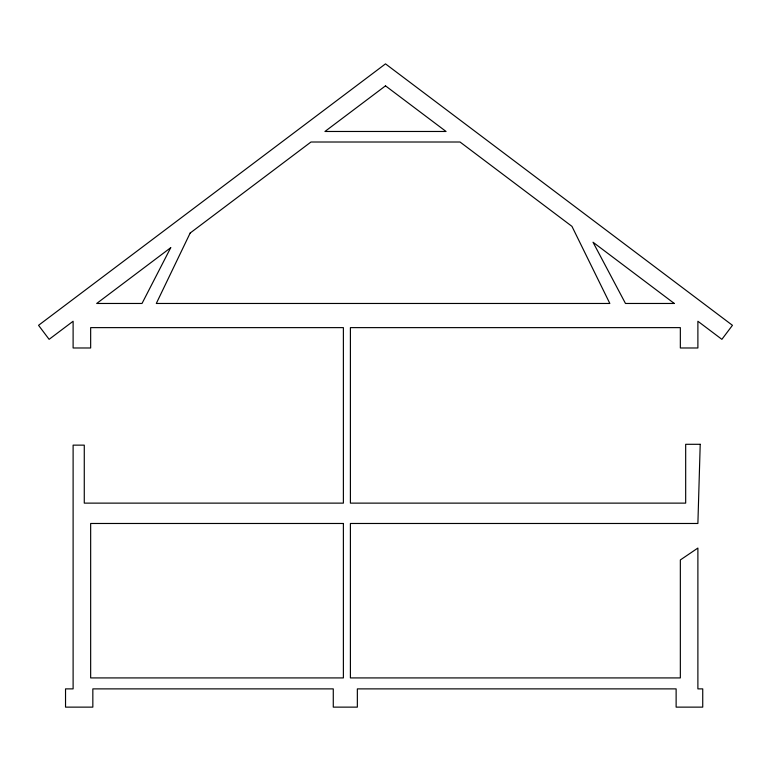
<?xml version="1.0" encoding="UTF-8"?>
<svg xmlns="http://www.w3.org/2000/svg" width="771" height="771" viewBox="0 0 771 771"><rect width="100%" height="100%" fill="white"/><g stroke="black" fill="none" stroke-linecap="round" stroke-linejoin="round"><path stroke-width="1.16" d="M700.213 444.298L697.89 523.48L350.4 523.48L350.4 677.921L680.34 677.921L680.34 559.948L697.89 548.056L697.89 688.879L702.738 688.879L702.738 707.132L676.128 707.132L676.128 688.879L357.349 688.879L357.349 707.132L333.274 707.132L333.274 688.879L92.838 688.879L92.838 707.132L65.535 707.132L65.535 688.879L73.11 688.879L73.11 445.137L84.27 445.137L84.27 503.126L343.384 503.126L343.384 327.627L90.66 327.627L90.66 347.981L73.11 347.981L73.11 321.256L49.113 339.336L38.55 325.314L385.5 63.868L732.45 325.314L721.887 339.336L697.89 321.256L697.89 347.981L680.34 347.981L680.34 327.627L350.4 327.627L350.4 503.126L685.679 503.126L685.679 444.298L700.213 444.298M190.158 233.044L156.301 303.466L609.842 303.466L571.957 226.356L460.027 142.009L310.973 142.009L190.158 233.044M170.719 247.693L142.018 303.466L96.703 303.466L170.719 247.693M385.5 85.851L324.948 131.475L446.052 131.475L385.5 85.851M674.297 303.466L625.483 303.466L593.015 242.219L674.297 303.466M343.384 523.48L90.66 523.48L90.66 677.921L343.384 677.921L343.384 523.48"/></g></svg>
